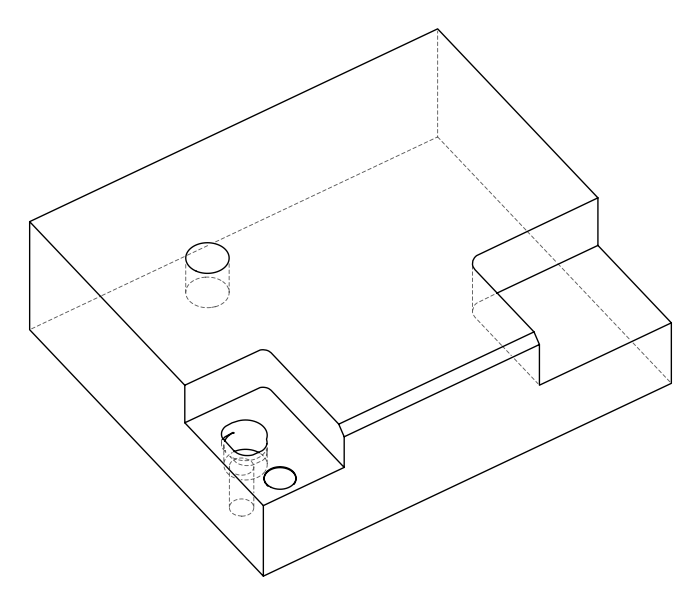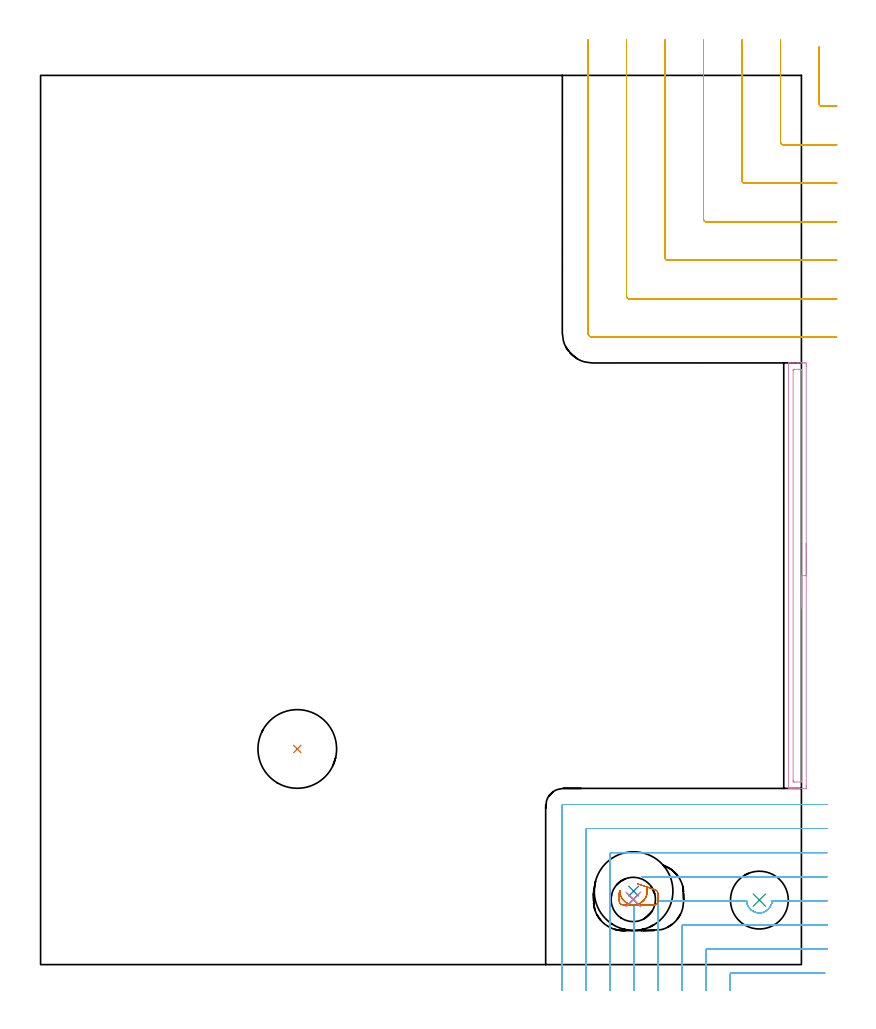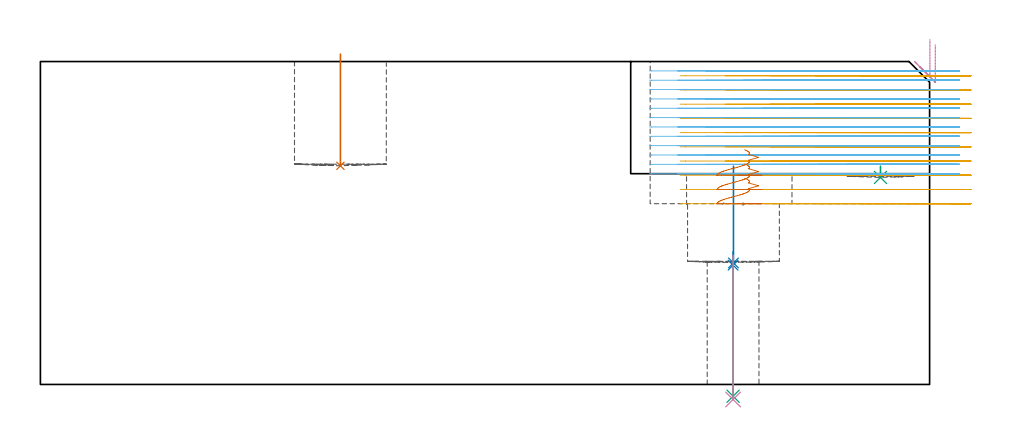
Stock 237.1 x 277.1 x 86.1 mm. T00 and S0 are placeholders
(PLAN: 10 operations, 8 tool changes, 38 min)
(1 INDEXABLE_INSERT_DRILL_BLIND_HOLE_FROM_SOLID | STEP1POCKET | NXT0302_020 | 0.12 min | 12962 mm3)
(2 INDEXABLE_INSERT_DRILL_BLIND_HOLE_FROM_SOLID_1 | STEP1POCKET_1 | NXT0302_020 | 0.11 min | 25165 mm3)
(3 INDEXABLE_INSERT_DRILL_BLIND_HOLE_FROM_SOLID_2 | STEP1POCKET_2 | NXT0302_007 | 0.02 min | 7801 mm3)
(4 AREA_MILL | FG_CHAMFER_SURFACE | UGT0205_001 | 2.32 min | 2118 mm3)
(5 MILL_CORNER_NOTCH_RECTANGULAR | CORNER_NOTCH_RECTANGULAR | NXT0201_012 | Follow Part, ap 4, ae 75% | 15.41 min | 252226 mm3)
(6 MILL_CORNER_NOTCH_RECTANGULAR_1 | CORNER_NOTCH_RECTANGULAR_1 | NXT0201_013 | Follow Part, ap 2.5, ae 75% | 19.19 min | 108900 mm3)
(7 MILL_OPEN_POCKET | POCKET_OPEN | NXT0201_012 | Follow Part, ap 4, ae 75% | 0.5 min | 748 mm3)
(8 SPOT_DRILL | STEP1HOLE | NXT0321_9005460120000 | 0.04 min | 1 mm3)
(9 DRILL_THROUGH_HOLE_INTO_CENTER | STEP1HOLE | NXT0301_061 | 0.16 min | 2060 mm3)
(10 DRILL_TO_ENLARGE_THROUGH_HOLE | STEP1HOLE | NXT0301_103 | 0.17 min | 2808 mm3)
(TOOL NXT0302_020 | Index. Insert Drill 24.5mm [880-D2450L25-03] | D24.5 PA176 FL74 Z2)
(TOOL NXT0302_007 | Index. Insert Drill 18mm [880-D1800L25-05] | D18 PA176 FL90 Z2)
(TOOL UGT0205_001 | Chamfer Mill 20 x 3 x 45 deg. | D20 FL50 Z2)
(TOOL NXT0201_012 | ENDMILL 16mm [2P460-1600-NA 1630] | D16 FL38 Z6)
(TOOL NXT0201_013 | ENDMILL 10mm | D10 FL30 Z4)
(TOOL NXT0321_9005460120000 | NC Spot Drill, 142deg, 12mm, Carbide, Uncoated | D12 PA142 FL30 Z2)
(TOOL NXT0301_061 | Carbide Drill 9mm [860.1-0900-027A1-MM 2214] | D9 PA140 FL47 Z2)
(TOOL NXT0301_103 | Carbide Drill 13.8mm [860.1-1380-062A1-MM 2214] | D13.8 PA140 FL77 Z2)
(OP 1 INDEXABLE_INSERT_DRILL_BLIND_HOLE_FROM_SOLID)
G17 G21 G94 G90
T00 M6
G54
G17 G0 G90 X80. Y67.2 S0 M3
G43 Z96.1 H1
G94 G81 G98 Z58.3 F250. R88.1
G80
M5
M2
(OP 2 INDEXABLE_INSERT_DRILL_BLIND_HOLE_FROM_SOLID_1)
G17 G21 G94 G90
T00 M6
G54
G17 G0 G90 X184.8 Y22.9 S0 M3
G43 Z96.1 H1
G94 G81 G98 Z32.4 F250. R58.2
G80
M5
M2
(OP 3 INDEXABLE_INSERT_DRILL_BLIND_HOLE_FROM_SOLID_2)
G17 G21 G94 G90
T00 M6
G54
G17 G0 G90 X224. Y20.1 S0 M3
G43 Z96.1 H1
G94 G81 G98 Z55.2 F250. R58.2
G80
M5
M2
(OP 4 AREA_MILL)
G17 G21 G94 G90
T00 M6
G54
G17 G0 G90 X238.6 Y131.2 S1061 M3
G43 Z96.1 H0
Z90.6
G94 G1 Y131.162 Z89.728 F250.
Y131.048 Z88.864
Y130.859 Z88.012
Y130.597 Z87.18
Y130.263 Z86.374
Y129.86 Z85.6
Y129.392 Z84.864
Y128.86 Z84.172
Y128.271 Z83.529
Y127.628 Z82.94
Y126.936 Z82.408
Y126.2 Z81.94
Y125.426 Z81.537
Y124.62 Z81.203
Y123.788 Z80.941
Y122.937 Z80.752
Y122.072 Z80.638
Y121.2 Z80.6
Y55.879
X238.599 Y55.521 Z80.601
X238.594 Y54.992 Z80.603
X238.591 Y54.908 Z80.605
X238.068 Y54.9 Z81.128
X236.294 Z82.901
X234.866 Z84.33
X234.519 Z84.676
X233.826 Z85.374
X233.515 Z85.684
X233.134 Z86.057
X233.102 Y54.909 Z86.088
X233.1 Y55.075 Z86.1
Y187.326
X233.102 Y187.491 Z86.088
X233.134 Y187.5 Z86.056
X233.516 Z85.684
X233.826 Z85.374
X234.519 Z84.676
X235.753 Z83.444
X236.294 Z82.901
X236.911 Z82.285
X237.181 Z82.015
X237.798 Z81.398
X238.068 Y187.498 Z81.128
X238.591 Y187.492 Z80.605
X238.594 Y187.408 Z80.603
X238.599 Y186.879 Z80.601
X238.6 Y186.343 Z80.6
Y121.2
X237.186 Z82.014
Y57.309
X237.181 Y56.91 Z82.019
X236.698 Y56.901 Z82.502
X235.406 Y56.9 Z83.794
X234.923 Y56.901 Z84.277
X234.519 Y56.91 Z84.681
X234.514 Y57.309 Z84.686
Y57.314
Y185.091
X234.519 Y185.49 Z84.681
X235.002 Y185.499 Z84.198
X236.294 Y185.5 Z82.906
X236.777 Y185.499 Z82.423
X237.181 Y185.49 Z82.019
X237.186 Y185.091 Z82.014
Y121.2
Y120.328 Z82.052
Y119.464 Z82.166
Y118.612 Z82.355
Y117.78 Z82.617
Y116.974 Z82.951
Y116.2 Z83.354
Y115.464 Z83.823
Y114.772 Z84.354
Y114.129 Z84.943
Y113.54 Z85.586
Y113.009 Z86.278
Y112.54 Z87.014
Y112.137 Z87.788
Y111.803 Z88.594
Y111.541 Z89.426
Y111.352 Z90.278
Y111.238 Z91.143
Y111.2 Z92.014
G0 Z96.1
M5
M2
(OP 5 MILL_CORNER_NOTCH_RECTANGULAR)
G17 G21 G94 G90
T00 M6
G54
G17 G0 G90 X242.6 Y285.909 S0 M3
G43 Z96.1 H1
Z82.31
G94 G1 Y282.909 F250.
Y268.295 F500.
G3 X243.395 Y267.5 R0.8
G1 X245.1
X248.1 F250.
G0 Z96.1
X230.6 Y288.1
Z82.31
G1 Y285.1
Y256.295 F500.
G3 X231.395 Y255.5 R0.8
G1 X245.1
X248.1 F250.
G0 Z96.1
X218.6 Y288.1
Z82.31
G1 Y285.1
Y244.295 F500.
G3 X219.395 Y243.5 R0.8
G1 X245.1
X248.1 F250.
G0 Z96.1
X206.6 Y288.1
Z82.31
G1 Y285.1
Y232.296 F500.
G3 X207.396 Y231.5 R0.8
G1 X245.1
X248.1 F250.
G0 Z96.1
X194.6 Y288.1
Z82.31
G1 Y285.1
Y220.296 F500.
G3 X195.396 Y219.5 R0.8
G1 X245.1
X248.1 F250.
G0 Z96.1
X182.6 Y288.1
Z82.31
G1 Y285.1
Y208.296 F500.
G3 X183.396 Y207.5 R0.8
G1 X245.1
X248.1 F250.
G0 Z96.1
X170.6 Y288.1
Z82.31
G1 Y285.1
Y196.9 F500.
G3 X172. Y195.5 R1.4
G1 X245.1
X248.1 F250.
G0 Z96.1
X242.6 Y285.909
Z78.52
G1 Y282.909
Y268.295 F500.
G3 X243.395 Y267.5 R0.8
G1 X245.1
X248.1 F250.
G0 Z96.1
X230.6 Y288.1
Z78.52
G1 Y285.1
Y256.295 F500.
G3 X231.395 Y255.5 R0.8
G1 X245.1
X248.1 F250.
G0 Z96.1
X218.6 Y288.1
Z78.52
G1 Y285.1
Y244.295 F500.
G3 X219.395 Y243.5 R0.8
G1 X245.1
X248.1 F250.
G0 Z96.1
X206.6 Y288.1
Z78.52
G1 Y285.1
Y232.296 F500.
G3 X207.396 Y231.5 R0.8
G1 X245.1
X248.1 F250.
G0 Z96.1
X194.6 Y288.1
Z78.52
G1 Y285.1
Y220.296 F500.
G3 X195.396 Y219.5 R0.8
G1 X245.1
X248.1 F250.
G0 Z96.1
X182.6 Y288.1
Z78.52
G1 Y285.1
Y208.296 F500.
G3 X183.396 Y207.5 R0.8
G1 X245.1
X248.1 F250.
G0 Z96.1
X170.6 Y288.1
Z78.52
G1 Y285.1
Y196.9 F500.
G3 X172. Y195.5 R1.4
G1 X245.1
X248.1 F250.
G0 Z96.1
X242.6 Y285.909
Z74.73
G1 Y282.909
Y268.295 F500.
G3 X243.395 Y267.5 R0.8
G1 X245.1
X248.1 F250.
G0 Z96.1
X230.6 Y288.1
Z74.73
G1 Y285.1
Y256.295 F500.
G3 X231.395 Y255.5 R0.8
G1 X245.1
X248.1 F250.
G0 Z96.1
X218.6 Y288.1
Z74.73
G1 Y285.1
Y244.295 F500.
G3 X219.395 Y243.5 R0.8
G1 X245.1
X248.1 F250.
G0 Z96.1
X206.6 Y288.1
Z74.73
G1 Y285.1
Y232.296 F500.
G3 X207.396 Y231.5 R0.8
G1 X245.1
X248.1 F250.
G0 Z96.1
X194.6 Y288.1
Z74.73
G1 Y285.1
Y220.296 F500.
G3 X195.396 Y219.5 R0.8
G1 X245.1
X248.1 F250.
G0 Z96.1
X182.6 Y288.1
Z74.73
G1 Y285.1
Y208.296 F500.
G3 X183.396 Y207.5 R0.8
G1 X245.1
X248.1 F250.
G0 Z96.1
X170.6 Y288.1
Z74.73
G1 Y285.1
Y196.9 F500.
G3 X172. Y195.5 R1.4
G1 X245.1
X248.1 F250.
G0 Z96.1
X242.6 Y285.909
Z70.94
G1 Y282.909
Y268.295 F500.
G3 X243.395 Y267.5 R0.8
G1 X245.1
X248.1 F250.
G0 Z96.1
X230.6 Y288.1
Z70.94
G1 Y285.1
Y256.295 F500.
G3 X231.395 Y255.5 R0.8
G1 X245.1
X248.1 F250.
G0 Z96.1
X218.6 Y288.1
Z70.94
G1 Y285.1
Y244.295 F500.
G3 X219.395 Y243.5 R0.8
G1 X245.1
X248.1 F250.
G0 Z96.1
X206.6 Y288.1
Z70.94
G1 Y285.1
Y232.296 F500.
G3 X207.396 Y231.5 R0.8
G1 X245.1
X248.1 F250.
G0 Z96.1
X194.6 Y288.1
Z70.94
G1 Y285.1
Y220.296 F500.
G3 X195.396 Y219.5 R0.8
G1 X245.1
X248.1 F250.
G0 Z96.1
X182.6 Y288.1
Z70.94
G1 Y285.1
Y208.296 F500.
G3 X183.396 Y207.5 R0.8
G1 X245.1
X248.1 F250.
G0 Z96.1
X170.6 Y288.1
Z70.94
G1 Y285.1
Y196.9 F500.
G3 X172. Y195.5 R1.4
G1 X245.1
X248.1 F250.
G0 Z96.1
X242.6 Y285.909
Z67.15
G1 Y282.909
Y268.295 F500.
G3 X243.395 Y267.5 R0.8
G1 X245.1
X248.1 F250.
G0 Z96.1
X230.6 Y288.1
Z67.15
G1 Y285.1
Y256.295 F500.
G3 X231.395 Y255.5 R0.8
G1 X245.1
X248.1 F250.
G0 Z96.1
X218.6 Y288.1
Z67.15
G1 Y285.1
Y244.295 F500.
G3 X219.395 Y243.5 R0.8
G1 X245.1
X248.1 F250.
G0 Z96.1
X206.6 Y288.1
Z67.15
G1 Y285.1
Y232.296 F500.
G3 X207.396 Y231.5 R0.8
G1 X245.1
X248.1 F250.
G0 Z96.1
X194.6 Y288.1
Z67.15
G1 Y285.1
Y220.296 F500.
G3 X195.396 Y219.5 R0.8
G1 X245.1
X248.1 F250.
G0 Z96.1
X182.6 Y288.1
Z67.15
G1 Y285.1
Y208.296 F500.
G3 X183.396 Y207.5 R0.8
G1 X245.1
X248.1 F250.
G0 Z96.1
X170.6 Y288.1
Z67.15
G1 Y285.1
Y196.9 F500.
G3 X172. Y195.5 R1.4
G1 X245.1
X248.1 F250.
G0 Z96.1
X242.6 Y285.909
Z63.36
G1 Y282.909
Y268.295 F500.
G3 X243.395 Y267.5 R0.8
G1 X245.1
X248.1 F250.
G0 Z96.1
X230.6 Y288.1
Z63.36
G1 Y285.1
Y256.295 F500.
G3 X231.395 Y255.5 R0.8
G1 X245.1
X248.1 F250.
G0 Z96.1
X218.6 Y288.1
Z63.36
G1 Y285.1
Y244.295 F500.
G3 X219.395 Y243.5 R0.8
G1 X245.1
X248.1 F250.
G0 Z96.1
X206.6 Y288.1
Z63.36
G1 Y285.1
Y232.296 F500.
G3 X207.396 Y231.5 R0.8
G1 X245.1
X248.1 F250.
G0 Z96.1
X194.6 Y288.1
Z63.36
G1 Y285.1
Y220.296 F500.
G3 X195.396 Y219.5 R0.8
G1 X245.1
X248.1 F250.
G0 Z96.1
X182.6 Y288.1
Z63.36
G1 Y285.1
Y208.296 F500.
G3 X183.396 Y207.5 R0.8
G1 X245.1
X248.1 F250.
G0 Z96.1
X170.6 Y288.1
Z63.36
G1 Y285.1
Y196.9 F500.
G3 X172. Y195.5 R1.4
G1 X245.1
X248.1 F250.
G0 Z96.1
X242.6 Y285.909
Z59.57
G1 Y282.909
Y268.295 F500.
G3 X243.395 Y267.5 R0.8
G1 X245.1
X248.1 F250.
G0 Z96.1
X230.6 Y288.1
Z59.57
G1 Y285.1
Y256.295 F500.
G3 X231.395 Y255.5 R0.8
G1 X245.1
X248.1 F250.
G0 Z96.1
X218.6 Y288.1
Z59.57
G1 Y285.1
Y244.295 F500.
G3 X219.395 Y243.5 R0.8
G1 X245.1
X248.1 F250.
G0 Z96.1
X206.6 Y288.1
Z59.57
G1 Y285.1
Y232.296 F500.
G3 X207.396 Y231.5 R0.8
G1 X245.1
X248.1 F250.
G0 Z96.1
X194.6 Y288.1
Z59.57
G1 Y285.1
Y220.296 F500.
G3 X195.396 Y219.5 R0.8
G1 X245.1
X248.1 F250.
G0 Z96.1
X182.6 Y288.1
Z59.57
G1 Y285.1
Y208.296 F500.
G3 X183.396 Y207.5 R0.8
G1 X245.1
X248.1 F250.
G0 Z96.1
X170.6 Y288.1
Z59.57
G1 Y285.1
Y196.9 F500.
G3 X172. Y195.5 R1.4
G1 X245.1
X248.1 F250.
G0 Z96.1
X242.6 Y285.909
Z55.78
G1 Y282.909
Y268.295 F500.
G3 X243.395 Y267.5 R0.8
G1 X245.1
X248.1 F250.
G0 Z96.1
X230.6 Y288.1
Z55.78
G1 Y285.1
Y256.295 F500.
G3 X231.395 Y255.5 R0.8
G1 X245.1
X248.1 F250.
G0 Z96.1
X218.6 Y288.1
Z55.78
G1 Y285.1
Y244.295 F500.
G3 X219.395 Y243.5 R0.8
G1 X245.1
X248.1 F250.
G0 Z96.1
X206.6 Y288.1
Z55.78
G1 Y285.1
Y232.296 F500.
G3 X207.396 Y231.5 R0.8
G1 X245.1
X248.1 F250.
G0 Z96.1
X194.6 Y288.1
Z55.78
G1 Y285.1
Y220.296 F500.
G3 X195.396 Y219.5 R0.8
G1 X245.1
X248.1 F250.
G0 Z96.1
X182.6 Y288.1
Z55.78
G1 Y285.1
Y208.296 F500.
G3 X183.396 Y207.5 R0.8
G1 X245.1
X248.1 F250.
G0 Z96.1
X170.6 Y288.1
Z55.78
G1 Y285.1
Y196.9 F500.
G3 X172. Y195.5 R1.4
G1 X245.1
X248.1 F250.
G0 Z96.1
X242.6 Y285.909
Z51.99
G1 Y282.909
Y268.295 F500.
G3 X243.395 Y267.5 R0.8
G1 X245.1
X248.1 F250.
G0 Z96.1
X230.6 Y288.1
Z51.99
G1 Y285.1
Y256.295 F500.
G3 X231.395 Y255.5 R0.8
G1 X245.1
X248.1 F250.
G0 Z96.1
X218.6 Y288.1
Z51.99
G1 Y285.1
Y244.295 F500.
G3 X219.395 Y243.5 R0.8
G1 X245.1
X248.1 F250.
G0 Z96.1
X206.6 Y288.1
Z51.99
G1 Y285.1
Y232.296 F500.
G3 X207.396 Y231.5 R0.8
G1 X245.1
X248.1 F250.
G0 Z96.1
X194.6 Y288.1
Z51.99
G1 Y285.1
Y220.296 F500.
G3 X195.396 Y219.5 R0.8
G1 X245.1
X248.1 F250.
G0 Z96.1
X182.6 Y288.1
Z51.99
G1 Y285.1
Y208.296 F500.
G3 X183.396 Y207.5 R0.8
G1 X245.1
X248.1 F250.
G0 Z96.1
X170.6 Y288.1
Z51.99
G1 Y285.1
Y196.9 F500.
G3 X172. Y195.5 R1.4
G1 X245.1
X248.1 F250.
G0 Z96.1
X242.6 Y285.909
Z48.2
G1 Y282.909
Y268.295 F500.
G3 X243.395 Y267.5 R0.8
G1 X245.1
X248.1 F250.
G0 Z96.1
X230.6 Y288.1
Z48.2
G1 Y285.1
Y256.295 F500.
G3 X231.395 Y255.5 R0.8
G1 X245.1
X248.1 F250.
G0 Z96.1
X218.6 Y288.1
Z48.2
G1 Y285.1
Y244.295 F500.
G3 X219.395 Y243.5 R0.8
G1 X245.1
X248.1 F250.
G0 Z96.1
X206.6 Y288.1
Z48.2
G1 Y285.1
Y232.296 F500.
G3 X207.396 Y231.5 R0.8
G1 X245.1
X248.1 F250.
G0 Z96.1
X194.6 Y288.1
Z48.2
G1 Y285.1
Y220.296 F500.
G3 X195.396 Y219.5 R0.8
G1 X245.1
X248.1 F250.
G0 Z96.1
X182.6 Y288.1
Z48.2
G1 Y285.1
Y208.296 F500.
G3 X183.396 Y207.5 R0.8
G1 X245.1
X248.1 F250.
G0 Z96.1
X170.6 Y288.1
Z48.2
G1 Y285.1
Y196.9 F500.
G3 X172. Y195.5 R1.4
G1 X245.1
X248.1 F250.
G0 Z96.1
M5
M2
(OP 6 MILL_CORNER_NOTCH_RECTANGULAR_1)
G17 G21 G94 G90
T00 M6
G54
G17 G0 G90 X244.371 Y-2.6 S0 M3
G43 Z96.1 H0
Z83.608
G94 G1 X241.371 F250.
X215.396 F500.
G3 X214.9 Y-3.096 R0.5
G1 Y-5.
Y-8. F250.
G0 Z96.1
X245.1 Y4.9
Z83.608
G1 X242.1
X207.896 F500.
G3 X207.4 Y4.404 R0.5
G1 Y-5.
Y-8. F250.
G0 Z96.1
X245.1 Y12.4
Z83.608
G1 X242.1
X200.396 F500.
G3 X199.9 Y11.904 R0.5
G1 Y-5.
Y-8. F250.
G0 Z96.1
X245.1 Y19.9
Z83.608
G1 X242.1
X227.992 F500.
G2 X226.11 Y16.705 R4.005
X224.859 Y16.196 R3.998
X222.902 Y16.256 R4.022
G1 X222.721 Y16.313
G2 X222.468 Y16.408 R3.999
X220.013 Y19.9 R4.002
G1 X192.897
G3 X192.4 Y19.403 R0.5
G1 Y-5.
Y-8. F250.
G0 Z96.1
X245.1 Y27.4
Z83.608
G1 X242.1
X190.478 F500.
X187.478 F250.
G0 Z96.1
X184.9 Y18.656
Z83.608
G1 Y15.656
Y-5. F500.
Y-8. F250.
G0 Z96.1
X245.1 Y34.9
Z83.608
G1 X242.1
X177.897 F500.
G3 X177.4 Y34.403 R0.5
G1 Y-5.
Y-8. F250.
G0 Z96.1
X245.1 Y42.4
Z83.608
G1 X242.1
X170.397 F500.
G3 X169.9 Y41.903 R0.5
G1 Y-5.
Y-8. F250.
G0 Z96.1
X245.1 Y49.9
Z83.608
G1 X242.1
X163. F500.
G3 X162.4 Y49.3 R0.6
G1 Y-5.
Y-8. F250.
G0 Z96.1
X244.371 Y-2.6
Z81.117
G1 X241.371
X215.396 F500.
G3 X214.9 Y-3.096 R0.5
G1 Y-5.
Y-8. F250.
G0 Z96.1
X245.1 Y4.9
Z81.117
G1 X242.1
X207.896 F500.
G3 X207.4 Y4.404 R0.5
G1 Y-5.
Y-8. F250.
G0 Z96.1
X245.1 Y12.4
Z81.117
G1 X242.1
X200.396 F500.
G3 X199.9 Y11.904 R0.5
G1 Y-5.
Y-8. F250.
G0 Z96.1
X245.1 Y19.9
Z81.117
G1 X242.1
X227.992 F500.
G2 X226.114 Y16.708 R4.005
X224.859 Y16.196 R3.998
X222.848 Y16.272 R4.022
G1 X222.721 Y16.313
G2 X222.47 Y16.407 R3.999
X220.013 Y19.9 R4.001
G1 X192.897
G3 X192.4 Y19.403 R0.5
G1 Y-5.
Y-8. F250.
G0 Z96.1
X245.1 Y27.4
Z81.117
G1 X242.1
X190.478 F500.
X187.478 F250.
G0 Z96.1
X184.9 Y18.656
Z81.117
G1 Y15.656
Y-5. F500.
Y-8. F250.
G0 Z96.1
X245.1 Y34.9
Z81.117
G1 X242.1
X177.897 F500.
G3 X177.4 Y34.403 R0.5
G1 Y-5.
Y-8. F250.
G0 Z96.1
X245.1 Y42.4
Z81.117
G1 X242.1
X170.397 F500.
G3 X169.9 Y41.903 R0.5
G1 Y-5.
Y-8. F250.
G0 Z96.1
X245.1 Y49.9
Z81.117
G1 X242.1
X163. F500.
G3 X162.4 Y49.3 R0.6
G1 Y-5.
Y-8. F250.
G0 Z96.1
X244.371 Y-2.6
Z78.625
G1 X241.371
X215.396 F500.
G3 X214.9 Y-3.096 R0.5
G1 Y-5.
Y-8. F250.
G0 Z96.1
X245.1 Y4.9
Z78.625
G1 X242.1
X207.896 F500.
G3 X207.4 Y4.404 R0.5
G1 Y-5.
Y-8. F250.
G0 Z96.1
X245.1 Y12.4
Z78.625
G1 X242.1
X200.396 F500.
G3 X199.9 Y11.904 R0.5
G1 Y-5.
Y-8. F250.
G0 Z96.1
X245.1 Y19.9
Z78.625
G1 X242.1
X227.991 F500.
G2 X225.694 Y16.479 R4.005
X225.392 Y16.352 R4.005
X224.929 Y16.212 R4.022
X222.726 Y16.311 R4.022
X222.47 Y16.407 R4.001
X220.013 Y19.9 R4.002
G1 X192.897
G3 X192.4 Y19.403 R0.5
G1 Y-5.
Y-8. F250.
G0 Z96.1
X245.1 Y27.4
Z78.625
G1 X242.1
X190.478 F500.
X187.478 F250.
G0 Z96.1
X184.9 Y18.656
Z78.625
G1 Y15.656
Y-5. F500.
Y-8. F250.
G0 Z96.1
X245.1 Y34.9
Z78.625
G1 X242.1
X177.897 F500.
G3 X177.4 Y34.403 R0.5
G1 Y-5.
Y-8. F250.
G0 Z96.1
X245.1 Y42.4
Z78.625
G1 X242.1
X170.397 F500.
G3 X169.9 Y41.903 R0.5
G1 Y-5.
Y-8. F250.
G0 Z96.1
X245.1 Y49.9
Z78.625
G1 X242.1
X163. F500.
G3 X162.4 Y49.3 R0.6
G1 Y-5.
Y-8. F250.
G0 Z96.1
X244.371 Y-2.6
Z76.133
G1 X241.371
X215.396 F500.
G3 X214.9 Y-3.096 R0.5
G1 Y-5.
Y-8. F250.
G0 Z96.1
X245.1 Y4.9
Z76.133
G1 X242.1
X207.896 F500.
G3 X207.4 Y4.404 R0.5
G1 Y-5.
Y-8. F250.
G0 Z96.1
X245.1 Y12.4
Z76.133
G1 X242.1
X200.396 F500.
G3 X199.9 Y11.904 R0.5
G1 Y-5.
Y-8. F250.
G0 Z96.1
X245.1 Y19.9
Z76.133
G1 X242.1
X227.991 F500.
G2 X225.694 Y16.479 R4.005
X225.392 Y16.352 R4.005
X224.929 Y16.212 R4.022
X222.721 Y16.313 R4.02
X222.47 Y16.407 R3.999
X220.013 Y19.9 R4.002
G1 X192.897
G3 X192.4 Y19.403 R0.5
G1 Y-5.
Y-8. F250.
G0 Z96.1
X245.1 Y27.4
Z76.133
G1 X242.1
X190.479 F500.
X187.479 F250.
G0 Z96.1
X184.9 Y18.661
Z76.133
G1 Y15.661
Y-5. F500.
Y-8. F250.
G0 Z96.1
X245.1 Y34.9
Z76.133
G1 X242.1
X177.897 F500.
G3 X177.4 Y34.403 R0.5
G1 Y-5.
Y-8. F250.
G0 Z96.1
X245.1 Y42.4
Z76.133
G1 X242.1
X170.397 F500.
G3 X169.9 Y41.903 R0.5
G1 Y-5.
Y-8. F250.
G0 Z96.1
X245.1 Y49.9
Z76.133
G1 X242.1
X163. F500.
G3 X162.4 Y49.3 R0.6
G1 Y-5.
Y-8. F250.
G0 Z96.1
X244.371 Y-2.6
Z73.642
G1 X241.371
X215.396 F500.
G3 X214.9 Y-3.096 R0.5
G1 Y-5.
Y-8. F250.
G0 Z96.1
X245.1 Y4.9
Z73.642
G1 X242.1
X207.896 F500.
G3 X207.4 Y4.404 R0.5
G1 Y-5.
Y-8. F250.
G0 Z96.1
X245.1 Y12.4
Z73.642
G1 X242.1
X200.396 F500.
G3 X199.9 Y11.904 R0.5
G1 Y-5.
Y-8. F250.
G0 Z96.1
X245.1 Y19.9
Z73.642
G1 X242.1
X227.992 F500.
G2 X225.392 Y16.352 R4.005
X224.928 Y16.212 R4.021
X222.721 Y16.313 R4.02
X222.469 Y16.407 R3.999
X220.012 Y19.9 R4.001
G1 X192.897
G3 X192.4 Y19.403 R0.5
G1 Y-5.
Y-8. F250.
G0 Z96.1
X245.1 Y27.4
Z73.642
G1 X242.1
X190.478 F500.
X187.478 F250.
G0 Z96.1
X184.9 Y18.661
Z73.642
G1 Y15.661
Y-5. F500.
Y-8. F250.
G0 Z96.1
X245.1 Y34.9
Z73.642
G1 X242.1
X177.897 F500.
G3 X177.4 Y34.403 R0.5
G1 Y-5.
Y-8. F250.
G0 Z96.1
X245.1 Y42.4
Z73.642
G1 X242.1
X170.397 F500.
G3 X169.9 Y41.903 R0.5
G1 Y-5.
Y-8. F250.
G0 Z96.1
X245.1 Y49.9
Z73.642
G1 X242.1
X163. F500.
G3 X162.4 Y49.3 R0.6
G1 Y-5.
Y-8. F250.
G0 Z96.1
X244.371 Y-2.6
Z71.15
G1 X241.371
X215.396 F500.
G3 X214.9 Y-3.096 R0.5
G1 Y-5.
Y-8. F250.
G0 Z96.1
X245.1 Y4.9
Z71.15
G1 X242.1
X207.896 F500.
G3 X207.4 Y4.404 R0.5
G1 Y-5.
Y-8. F250.
G0 Z96.1
X245.1 Y12.4
Z71.15
G1 X242.1
X200.396 F500.
G3 X199.9 Y11.904 R0.5
G1 Y-5.
Y-8. F250.
G0 Z96.1
X245.1 Y19.9
Z71.15
G1 X242.1
X227.991 F500.
G2 X225.392 Y16.352 R4.005
X224.435 Y16.127 R4.022
X222.725 Y16.311 R4.021
X222.478 Y16.404 R4.001
X220.013 Y19.9 R4.002
G1 X192.897
G3 X192.4 Y19.403 R0.5
G1 Y-5.
Y-8. F250.
G0 Z96.1
X245.1 Y27.4
Z71.15
G1 X242.1
X190.478 F500.
X187.478 F250.
G0 Z96.1
X184.9 Y18.656
Z71.15
G1 Y15.656
Y-5. F500.
Y-8. F250.
G0 Z96.1
X245.1 Y34.9
Z71.15
G1 X242.1
X177.897 F500.
G3 X177.4 Y34.403 R0.5
G1 Y-5.
Y-8. F250.
G0 Z96.1
X245.1 Y42.4
Z71.15
G1 X242.1
X170.397 F500.
G3 X169.9 Y41.903 R0.5
G1 Y-5.
Y-8. F250.
G0 Z96.1
X245.1 Y49.9
Z71.15
G1 X242.1
X163. F500.
G3 X162.4 Y49.3 R0.6
G1 Y-5.
Y-8. F250.
G0 Z96.1
X244.371 Y-2.6
Z68.658
G1 X241.371
X215.396 F500.
G3 X214.9 Y-3.096 R0.5
G1 Y-5.
Y-8. F250.
G0 Z96.1
X245.1 Y4.9
Z68.658
G1 X242.1
X207.896 F500.
G3 X207.4 Y4.404 R0.5
G1 Y-5.
Y-8. F250.
G0 Z96.1
X245.1 Y12.4
Z68.658
G1 X242.1
X200.396 F500.
G3 X199.9 Y11.904 R0.5
G1 Y-5.
Y-8. F250.
G0 Z96.1
X245.1 Y19.9
Z68.658
G1 X242.1
X227.991 F500.
G2 X225.392 Y16.352 R4.005
X224.692 Y16.163 R4.022
X222.719 Y16.313 R4.02
X222.473 Y16.406 R3.999
X220.013 Y19.9 R4.002
G1 X192.897
G3 X192.4 Y19.403 R0.5
G1 Y-5.
Y-8. F250.
G0 Z96.1
X245.1 Y27.4
Z68.658
G1 X242.1
X190.478 F500.
X187.478 F250.
G0 Z96.1
X184.9 Y18.656
Z68.658
G1 Y15.656
Y-5. F500.
Y-8. F250.
G0 Z96.1
X245.1 Y34.9
Z68.658
G1 X242.1
X177.897 F500.
G3 X177.4 Y34.403 R0.5
G1 Y-5.
Y-8. F250.
G0 Z96.1
X245.1 Y42.4
Z68.658
G1 X242.1
X170.397 F500.
G3 X169.9 Y41.903 R0.5
G1 Y-5.
Y-8. F250.
G0 Z96.1
X245.1 Y49.9
Z68.658
G1 X242.1
X163. F500.
G3 X162.4 Y49.3 R0.6
G1 Y-5.
Y-8. F250.
G0 Z96.1
X244.371 Y-2.6
Z66.167
G1 X241.371
X215.396 F500.
G3 X214.9 Y-3.096 R0.5
G1 Y-5.
Y-8. F250.
G0 Z96.1
X245.1 Y4.9
Z66.167
G1 X242.1
X207.896 F500.
G3 X207.4 Y4.404 R0.5
G1 Y-5.
Y-8. F250.
G0 Z96.1
X245.1 Y12.4
Z66.167
G1 X242.1
X200.396 F500.
G3 X199.9 Y11.904 R0.5
G1 Y-5.
Y-8. F250.
G0 Z96.1
X245.1 Y19.9
Z66.167
G1 X242.1
X227.992 F500.
G2 X225.392 Y16.352 R4.005
X224.926 Y16.211 R4.021
X222.719 Y16.313 R4.02
X222.47 Y16.407 R3.999
X220.012 Y19.9 R4.
G1 X192.897
G3 X192.4 Y19.403 R0.5
G1 Y-5.
Y-8. F250.
G0 Z96.1
X245.1 Y27.4
Z66.167
G1 X242.1
X190.478 F500.
X187.478 F250.
G0 Z96.1
X184.9 Y18.656
Z66.167
G1 Y15.656
Y-5. F500.
Y-8. F250.
G0 Z96.1
X245.1 Y34.9
Z66.167
G1 X242.1
X177.897 F500.
G3 X177.4 Y34.403 R0.5
G1 Y-5.
Y-8. F250.
G0 Z96.1
X245.1 Y42.4
Z66.167
G1 X242.1
X170.397 F500.
G3 X169.9 Y41.903 R0.5
G1 Y-5.
Y-8. F250.
G0 Z96.1
X245.1 Y49.9
Z66.167
G1 X242.1
X163. F500.
G3 X162.4 Y49.3 R0.6
G1 Y-5.
Y-8. F250.
G0 Z96.1
X244.371 Y-2.6
Z63.675
G1 X241.371
X215.396 F500.
G3 X214.9 Y-3.096 R0.5
G1 Y-5.
Y-8. F250.
G0 Z96.1
X245.1 Y4.9
Z63.675
G1 X242.1
X207.896 F500.
G3 X207.4 Y4.404 R0.5
G1 Y-5.
Y-8. F250.
G0 Z96.1
X245.1 Y12.4
Z63.675
G1 X242.1
X200.396 F500.
G3 X199.9 Y11.904 R0.5
G1 Y-5.
Y-8. F250.
G0 Z96.1
X245.1 Y19.9
Z63.675
G1 X242.1
X227.992 F500.
G2 X225.392 Y16.352 R4.005
X224.928 Y16.212 R4.022
X222.723 Y16.312 R4.021
X222.469 Y16.407 R4.
X220.013 Y19.9 R4.001
G1 X192.897
G3 X192.4 Y19.403 R0.5
G1 Y-5.
Y-8. F250.
G0 Z96.1
X245.1 Y27.4
Z63.675
G1 X242.1
X190.478 F500.
X187.478 F250.
G0 Z96.1
X184.9 Y18.656
Z63.675
G1 Y15.656
Y-5. F500.
Y-8. F250.
G0 Z96.1
X245.1 Y34.9
Z63.675
G1 X242.1
X177.897 F500.
G3 X177.4 Y34.403 R0.5
G1 Y-5.
Y-8. F250.
G0 Z96.1
X245.1 Y42.4
Z63.675
G1 X242.1
X170.397 F500.
G3 X169.9 Y41.903 R0.5
G1 Y-5.
Y-8. F250.
G0 Z96.1
X245.1 Y49.9
Z63.675
G1 X242.1
X163. F500.
G3 X162.4 Y49.3 R0.6
G1 Y-5.
Y-8. F250.
G0 Z96.1
X244.371 Y-2.6
Z61.183
G1 X241.371
X215.396 F500.
G3 X214.9 Y-3.096 R0.5
G1 Y-5.
Y-8. F250.
G0 Z96.1
X245.1 Y4.9
Z61.183
G1 X242.1
X207.896 F500.
G3 X207.4 Y4.404 R0.5
G1 Y-5.
Y-8. F250.
G0 Z96.1
X245.1 Y12.4
Z61.183
G1 X242.1
X200.396 F500.
G3 X199.9 Y11.904 R0.5
G1 Y-5.
Y-8. F250.
G0 Z96.1
X245.1 Y19.9
Z61.183
G1 X242.1
X227.992 F500.
G2 X225.392 Y16.352 R4.005
X224.928 Y16.212 R4.023
X222.858 Y16.269 R4.022
X222.47 Y16.407 R3.999
X220.013 Y19.9 R4.001
G1 X192.897
G3 X192.4 Y19.403 R0.5
G1 Y-5.
Y-8. F250.
G0 Z96.1
X245.1 Y27.4
Z61.183
G1 X242.1
X190.478 F500.
X187.478 F250.
G0 Z96.1
X184.9 Y18.656
Z61.183
G1 Y15.656
Y-5. F500.
Y-8. F250.
G0 Z96.1
X245.1 Y34.9
Z61.183
G1 X242.1
X177.897 F500.
G3 X177.4 Y34.403 R0.5
G1 Y-5.
Y-8. F250.
G0 Z96.1
X245.1 Y42.4
Z61.183
G1 X242.1
X170.397 F500.
G3 X169.9 Y41.903 R0.5
G1 Y-5.
Y-8. F250.
G0 Z96.1
X245.1 Y49.9
Z61.183
G1 X242.1
X163. F500.
G3 X162.4 Y49.3 R0.6
G1 Y-5.
Y-8. F250.
G0 Z96.1
X244.371 Y-2.6
Z58.692
G1 X241.371
X215.396 F500.
G3 X214.9 Y-3.096 R0.5
G1 Y-5.
Y-8. F250.
G0 Z96.1
X245.1 Y4.9
Z58.692
G1 X242.1
X207.896 F500.
G3 X207.4 Y4.404 R0.5
G1 Y-5.
Y-8. F250.
G0 Z96.1
X245.1 Y12.4
Z58.692
G1 X242.1
X200.396 F500.
G3 X199.9 Y11.904 R0.5
G1 Y-5.
Y-8. F250.
G0 Z96.1
X245.1 Y19.9
Z58.692
G1 X242.1
X227.992 F500.
G2 X225.392 Y16.352 R4.005
X224.924 Y16.211 R4.023
X222.958 Y16.241 R4.023
X220.01 Y19.9 R3.999
G1 X192.897
G3 X192.4 Y19.403 R0.5
G1 Y-5.
Y-8. F250.
G0 Z96.1
X245.1 Y27.4
Z58.692
G1 X242.1
X190.478 F500.
X187.478 F250.
G0 Z96.1
X184.9 Y18.656
Z58.692
G1 Y15.656
Y-5. F500.
Y-8. F250.
G0 Z96.1
X245.1 Y34.9
Z58.692
G1 X242.1
X177.897 F500.
G3 X177.4 Y34.403 R0.5
G1 Y-5.
Y-8. F250.
G0 Z96.1
X245.1 Y42.4
Z58.692
G1 X242.1
X170.397 F500.
G3 X169.9 Y41.903 R0.5
G1 Y-5.
Y-8. F250.
G0 Z96.1
X245.1 Y49.9
Z58.692
G1 X242.1
X163. F500.
G3 X162.4 Y49.3 R0.6
G1 Y-5.
Y-8. F250.
G0 Z96.1
X244.371 Y-2.6
Z56.2
G1 X241.371
X215.396 F500.
G3 X214.9 Y-3.096 R0.5
G1 Y-5.
Y-8. F250.
G0 Z96.1
X245.1 Y4.9
Z56.2
G1 X242.1
X207.896 F500.
G3 X207.4 Y4.404 R0.5
G1 Y-5.
Y-8. F250.
G0 Z96.1
X245.1 Y12.4
Z56.2
G1 X242.1
X200.396 F500.
G3 X199.9 Y11.904 R0.5
G1 Y-5.
Y-8. F250.
G0 Z96.1
X245.1 Y19.9
Z56.2
G1 X242.1
X227.991 F500.
G2 X225.696 Y16.48 R4.005
X225.392 Y16.352 R4.005
X224.928 Y16.212 R4.023
X222.958 Y16.241 R4.023
X222.443 Y16.419 R3.999
X220.01 Y19.9 R4.
G1 X192.897
G3 X192.4 Y19.403 R0.5
G1 Y-5.
Y-8. F250.
G0 Z96.1
X245.1 Y27.4
Z56.2
G1 X242.1
X190.478 F500.
X187.478 F250.
G0 Z96.1
X184.9 Y18.662
Z56.2
G1 Y15.662
Y-5. F500.
Y-8. F250.
G0 Z96.1
X245.1 Y34.9
Z56.2
G1 X242.1
X177.897 F500.
G3 X177.4 Y34.403 R0.5
G1 Y-5.
Y-8. F250.
G0 Z96.1
X245.1 Y42.4
Z56.2
G1 X242.1
X170.397 F500.
G3 X169.9 Y41.903 R0.5
G1 Y-5.
Y-8. F250.
G0 Z96.1
X245.1 Y49.9
Z56.2
G1 X242.1
X163. F500.
G3 X162.4 Y49.3 R0.6
G1 Y-5.
Y-8. F250.
G0 Z96.1
M5
M2
(OP 7 MILL_OPEN_POCKET)
G17 G21 G94 G90
T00 M6
G54
G17 G0 G90 X187.792 Y19.892 S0 M3
G43 Z96.1 H1
Z62.57
G94 G1 X188.162 Y20.288 Z62.425 F250.
X188.58 Y20.941 Z62.217
X188.872 Y21.659 Z62.009
X189.03 Y22.417 Z61.802
X189.047 Y23.192 Z61.594
X188.923 Y23.957 Z61.386
X188.832 Y24.234 Z61.308
X191.51 Y23.334 Z60.551
X188.832 Y24.234 Z59.794
X188.923 Y23.957 Z59.716
X189.047 Y23.192 Z59.508
X189.03 Y22.417 Z59.3
X188.872 Y21.659 Z59.093
X188.58 Y20.941 Z58.885
X188.162 Y20.288 Z58.677
X187.633 Y19.722 Z58.47
X187.402 Y19.543 Z58.392
X187.17 Y19.365 Z58.313
X186.504 Y19.004 Z58.11
X185.785 Y18.765 Z57.907
X185.035 Y18.657 Z57.704
X184.277 Y18.682 Z57.501
X183.536 Y18.841 Z57.298
X182.835 Y19.128 Z57.095
X182.195 Y19.534 Z56.892
X181.975 Y19.727 Z56.813
X181.757 Y19.922 Z56.735
X181.262 Y20.534 Z56.524
X180.888 Y21.227 Z56.313
X180.647 Y21.976 Z56.102
X180.548 Y22.758 Z55.891
X180.559 Y23.049 Z55.813
X180.529 Y23.05 Z55.805
X180.515 Y23.006 Z55.792
X180.529 Y23.05 Z55.78
X180.355 Y22.475 F500.
G3 X180.3 Y22.1 R1.3
G1 Y19.9
G3 X181.6 Y18.6 R1.3
G1 X191.1
G3 X192.4 Y19.9 R1.3
G1 Y22.1
G3 X191.514 Y23.332 R1.3
G1 X188.832 Y24.234
X185.988 Y25.19 F250.
G0 X187.793 Y19.894 Z58.78
G1 X188.162 Y20.288 Z58.635
X188.58 Y20.941 Z58.428
X188.872 Y21.659 Z58.22
X189.03 Y22.417 Z58.012
X189.047 Y23.192 Z57.805
X188.923 Y23.957 Z57.597
X188.832 Y24.234 Z57.519
X191.51 Y23.334 Z56.762
X188.832 Y24.234 Z56.005
X188.923 Y23.957 Z55.926
X189.047 Y23.192 Z55.719
X189.03 Y22.417 Z55.511
X188.872 Y21.659 Z55.303
X188.58 Y20.941 Z55.096
X188.162 Y20.288 Z54.888
X187.633 Y19.722 Z54.68
X187.402 Y19.543 Z54.602
X187.17 Y19.365 Z54.524
X186.556 Y19.026 Z54.336
X185.894 Y18.792 Z54.148
X185.203 Y18.669 Z53.96
X184.502 Y18.661 Z53.772
X183.808 Y18.767 Z53.584
X183.141 Y18.985 Z53.396
X182.879 Y19.116 Z53.317
X182.618 Y19.248 Z53.239
X182.195 Y19.534 Z53.102
X181.975 Y19.727 Z53.024
X181.757 Y19.922 Z52.945
X181.582 Y20.113 Z52.876
X181.406 Y20.347 Z52.797
X181.231 Y20.581 Z52.719
X180.873 Y21.261 Z52.513
X180.643 Y21.995 Z52.307
X180.548 Y22.758 Z52.101
X180.559 Y23.049 Z52.023
X180.529 Y23.05 Z52.015
X180.515 Y23.006 Z52.002
X180.529 Y23.05 Z51.99
X180.355 Y22.475 F500.
G3 X180.3 Y22.1 R1.3
G1 Y19.9
G3 X181.6 Y18.6 R1.3
G1 X191.1
G3 X192.4 Y19.9 R1.3
G1 Y22.1
G3 X191.514 Y23.332 R1.3
G1 X188.832 Y24.234
X185.988 Y25.19 F250.
G0 X187.792 Y19.893 Z54.99
G1 X188.163 Y20.291 Z54.844
X188.58 Y20.943 Z54.637
X188.872 Y21.66 Z54.429
X189.029 Y22.419 Z54.222
X189.047 Y23.193 Z54.014
X188.923 Y23.957 Z53.807
X188.832 Y24.234 Z53.729
X191.51 Y23.334 Z52.971
X188.832 Y24.234 Z52.214
X188.923 Y23.957 Z52.136
X189.047 Y23.193 Z51.928
X189.029 Y22.419 Z51.721
X188.872 Y21.66 Z51.513
X188.58 Y20.943 Z51.306
X188.163 Y20.291 Z51.098
X187.635 Y19.724 Z50.891
X187.404 Y19.546 Z50.813
X187.172 Y19.367 Z50.734
X186.524 Y19.013 Z50.536
X185.825 Y18.775 Z50.339
X185.096 Y18.661 Z50.141
X184.357 Y18.674 Z49.943
X183.632 Y18.813 Z49.745
X182.942 Y19.075 Z49.547
X182.306 Y19.451 Z49.349
X181.757 Y19.922 Z49.156
X181.604 Y20.087 Z49.095
X181.427 Y20.319 Z49.017
X181.25 Y20.551 Z48.939
X180.882 Y21.24 Z48.73
X180.646 Y21.983 Z48.52
X180.548 Y22.758 Z48.311
X180.559 Y23.05 Z48.233
X180.529 Y23.051 Z48.225
X180.515 Y23.006 Z48.213
X180.529 Y23.051 Z48.2
X180.355 Y22.475 F500.
G3 X180.3 Y22.1 R1.3
G1 Y19.9
G3 X181.6 Y18.6 R1.3
G1 X191.1
G3 X192.4 Y19.9 R1.3
G1 Y22.1
G3 X191.514 Y23.332 R1.3
G1 X188.832 Y24.234
X185.988 Y25.19 F250.
G0 Z96.1
M5
M2
(OP 8 SPOT_DRILL)
G17 G21 G94 G90
T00 M6
G54
G17 G0 G90 X184.7 Y20.3 S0 M3
G43 Z96.1 H0
G94 G81 G98 Z31.802 F250. R35.4
G80
M5
M2
(OP 9 DRILL_THROUGH_HOLE_INTO_CENTER)
G17 G21 G94 G90
T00 M6
G54
G17 G0 G90 X184.7 Y20.3 S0 M3
G43 Z96.1 H1
G94 G73 G98 Z-3.138 F250. Q8.884 R34.4
G80
M5
M2
(OP 10 DRILL_TO_ENLARGE_THROUGH_HOLE)
G17 G21 G94 G90
T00 M6
G54
G17 G0 G90 X184.7 Y20.3 S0 M3
G43 Z96.1 H1
G94 G81 G98 Z-4.011 F250. R34.4
G80
M5
M2
